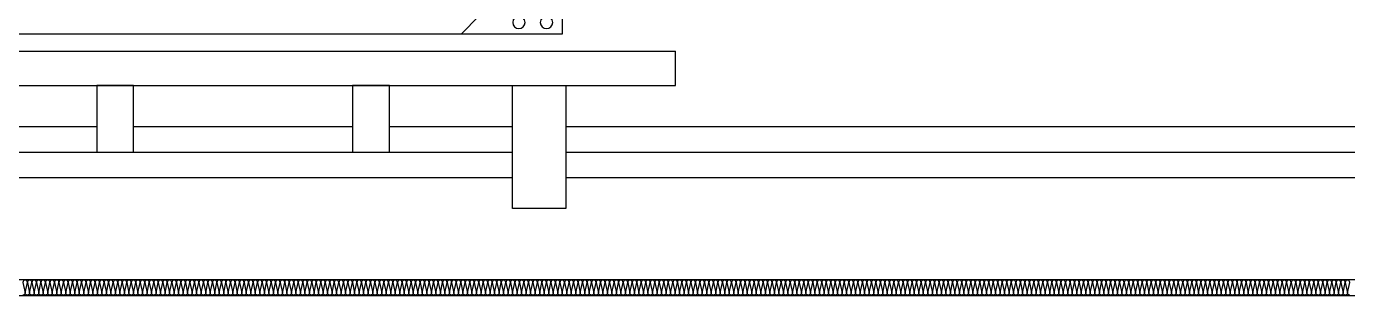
# Model space of a CAD drawing. Header units: millimetres. Extents: x 9 to 147, y 4 to 115.
# Drawn here: x 104.677 to 108.804, y 71.625 to 72.465 of the extents above; entities that cross this region are included whole.
import ezdxf

# ---------------------------------------------------------------- set-up
doc = ezdxf.new("R2010")
doc.units = ezdxf.units.MM
doc.header["$LTSCALE"] = 200
for name, color, linetype in [('XR-PLAN$0$ELE-4', 252, 'Continuous'), ('XR-PLAN$0$ELE-5', 252, 'Continuous'), ('XR-PLAN$0$ELE-7', 252, 'Continuous'), ('XR-PLAN$0$HAT', 252, 'Continuous'), ('XR-PLAN$0$HAT-INS', 252, 'Continuous')]:
    doc.layers.add(name, color=color, linetype=linetype)

# ---------------------------------------------------------------- blocks, each defined once
blk = doc.blocks.new('*U145')
at = {"layer": 'XR-PLAN$0$HAT-INS'}
for points in [[(14289.8, 0, -0.414214), (14274.8, 15), (14289.8, 85, 1), (14259.8, 85), (14274.8, 15, -0.414214), (14259.8, 0, 0.414214)], [(14319.8, 0, -0.414214), (14304.8, 15), (14319.8, 85, 1), (14289.8, 85), (14304.8, 15, -0.414214), (14289.8, 0, 0.414214)], [(14349.8, 0, -0.414214), (14334.8, 15), (14349.8, 85, 1), (14319.8, 85), (14334.8, 15, -0.414214), (14319.8, 0, 0.414214)], [(14379.8, 0, -0.414214), (14364.8, 15), (14379.8, 85, 1), (14349.8, 85), (14364.8, 15, -0.414214), (14349.8, 0, 0.414214)], [(14409.8, 0, -0.414214), (14394.8, 15), (14409.8, 85, 1), (14379.8, 85), (14394.8, 15, -0.414214), (14379.8, 0, 0.414214)], [(14439.8, 0, -0.414214), (14424.8, 15), (14439.8, 85, 1), (14409.8, 85), (14424.8, 15, -0.414214), (14409.8, 0, 0.414214)], [(14469.8, 0, -0.414214), (14454.8, 15), (14469.8, 85, 1), (14439.8, 85), (14454.8, 15, -0.414214), (14439.8, 0, 0.414214)], [(14499.8, 0, -0.414214), (14484.8, 15), (14499.8, 85, 1), (14469.8, 85), (14484.8, 15, -0.414214), (14469.8, 0, 0.414214)], [(14529.8, 0, -0.414214), (14514.8, 15), (14529.8, 85, 1), (14499.8, 85), (14514.8, 15, -0.414214), (14499.8, 0, 0.414214)], [(14559.8, 0, -0.414214), (14544.8, 15), (14559.8, 85, 1), (14529.8, 85), (14544.8, 15, -0.414214), (14529.8, 0, 0.414214)], [(14589.8, 0, -0.414214), (14574.8, 15), (14589.8, 85, 1), (14559.8, 85), (14574.8, 15, -0.414214), (14559.8, 0, 0.414214)], [(14619.8, 0, -0.414214), (14604.8, 15), (14619.8, 85, 1), (14589.8, 85), (14604.8, 15, -0.414214), (14589.8, 0, 0.414214)], [(14649.8, 0, -0.414214), (14634.8, 15), (14649.8, 85, 1), (14619.8, 85), (14634.8, 15, -0.414214), (14619.8, 0, 0.414214)], [(14679.8, 0, -0.414214), (14664.8, 15), (14679.8, 85, 1), (14649.8, 85), (14664.8, 15, -0.414214), (14649.8, 0, 0.414214)], [(14709.8, 0, -0.414214), (14694.8, 15), (14709.8, 85, 1), (14679.8, 85), (14694.8, 15, -0.414214), (14679.8, 0, 0.414214)], [(14739.8, 0, -0.414214), (14724.8, 15), (14739.8, 85, 1), (14709.8, 85), (14724.8, 15, -0.414214), (14709.8, 0, 0.414214)], [(14769.8, 0, -0.414214), (14754.8, 15), (14769.8, 85, 1), (14739.8, 85), (14754.8, 15, -0.414214), (14739.8, 0, 0.414214)], [(14799.8, 0, -0.414214), (14784.8, 15), (14799.8, 85, 1), (14769.8, 85), (14784.8, 15, -0.414214), (14769.8, 0, 0.414214)], [(14829.8, 0, -0.414214), (14814.8, 15), (14829.8, 85, 1), (14799.8, 85), (14814.8, 15, -0.414214), (14799.8, 0, 0.414214)], [(14859.8, 0, -0.414214), (14844.8, 15), (14859.8, 85, 1), (14829.8, 85), (14844.8, 15, -0.414214), (14829.8, 0, 0.414214)], [(14889.8, 0, -0.414214), (14874.8, 15), (14889.8, 85, 1), (14859.8, 85), (14874.8, 15, -0.414214), (14859.8, 0, 0.414214)], [(14919.8, 0, -0.414214), (14904.8, 15), (14919.8, 85, 1), (14889.8, 85), (14904.8, 15, -0.414214), (14889.8, 0, 0.414214)], [(14949.8, 0, -0.414214), (14934.8, 15), (14949.8, 85, 1), (14919.8, 85), (14934.8, 15, -0.414214), (14919.8, 0, 0.414214)], [(14979.8, 0, -0.414214), (14964.8, 15), (14979.8, 85, 1), (14949.8, 85), (14964.8, 15, -0.414214), (14949.8, 0, 0.414214)], [(15009.8, 0, -0.414214), (14994.8, 15), (15009.8, 85, 1), (14979.8, 85), (14994.8, 15, -0.414214), (14979.8, 0, 0.414214)], [(15039.8, 0, -0.414214), (15024.8, 15), (15039.8, 85, 1), (15009.8, 85), (15024.8, 15, -0.414214), (15009.8, 0, 0.414214)], [(15069.8, 0, -0.414214), (15054.8, 15), (15069.8, 85, 1), (15039.8, 85), (15054.8, 15, -0.414214), (15039.8, 0, 0.414214)], [(15099.8, 0, -0.414214), (15084.8, 15), (15099.8, 85, 1), (15069.8, 85), (15084.8, 15, -0.414214), (15069.8, 0, 0.414214)], [(15129.8, 0, -0.414214), (15114.8, 15), (15129.8, 85, 1), (15099.8, 85), (15114.8, 15, -0.414214), (15099.8, 0, 0.414214)], [(15159.8, 0, -0.414214), (15144.8, 15), (15159.8, 85, 1), (15129.8, 85), (15144.8, 15, -0.414214), (15129.8, 0, 0.414214)], [(15189.8, 0, -0.414214), (15174.8, 15), (15189.8, 85, 1), (15159.8, 85), (15174.8, 15, -0.414214), (15159.8, 0, 0.414214)], [(15219.8, 0, -0.414214), (15204.8, 15), (15219.8, 85, 1), (15189.8, 85), (15204.8, 15, -0.414214), (15189.8, 0, 0.414214)], [(15249.8, 0, -0.414214), (15234.8, 15), (15249.8, 85, 1), (15219.8, 85), (15234.8, 15, -0.414214), (15219.8, 0, 0.414214)], [(15279.8, 0, -0.414214), (15264.8, 15), (15279.8, 85, 1), (15249.8, 85), (15264.8, 15, -0.414214), (15249.8, 0, 0.414214)], [(15309.8, 0, -0.414214), (15294.8, 15), (15309.8, 85, 1), (15279.8, 85), (15294.8, 15, -0.414214), (15279.8, 0, 0.414214)], [(15339.8, 0, -0.414214), (15324.8, 15), (15339.8, 85, 1), (15309.8, 85), (15324.8, 15, -0.414214), (15309.8, 0, 0.414214)], [(15369.8, 0, -0.414214), (15354.8, 15), (15369.8, 85, 1), (15339.8, 85), (15354.8, 15, -0.414214), (15339.8, 0, 0.414214)], [(15399.8, 0, -0.414214), (15384.8, 15), (15399.8, 85, 1), (15369.8, 85), (15384.8, 15, -0.414214), (15369.8, 0, 0.414214)], [(15429.8, 0, -0.414214), (15414.8, 15), (15429.8, 85, 1), (15399.8, 85), (15414.8, 15, -0.414214), (15399.8, 0, 0.414214)], [(15459.8, 0, -0.414214), (15444.8, 15), (15459.8, 85, 1), (15429.8, 85), (15444.8, 15, -0.414214), (15429.8, 0, 0.414214)], [(15489.8, 0, -0.414214), (15474.8, 15), (15489.8, 85, 1), (15459.8, 85), (15474.8, 15, -0.414214), (15459.8, 0, 0.414214)], [(15519.8, 0, -0.414214), (15504.8, 15), (15519.8, 85, 1), (15489.8, 85), (15504.8, 15, -0.414214), (15489.8, 0, 0.414214)], [(15549.8, 0, -0.414214), (15534.8, 15), (15549.8, 85, 1), (15519.8, 85), (15534.8, 15, -0.414214), (15519.8, 0, 0.414214)], [(15579.8, 0, -0.414214), (15564.8, 15), (15579.8, 85, 1), (15549.8, 85), (15564.8, 15, -0.414214), (15549.8, 0, 0.414214)], [(15609.8, 0, -0.414214), (15594.8, 15), (15609.8, 85, 1), (15579.8, 85), (15594.8, 15, -0.414214), (15579.8, 0, 0.414214)], [(15639.8, 0, -0.414214), (15624.8, 15), (15639.8, 85, 1), (15609.8, 85), (15624.8, 15, -0.414214), (15609.8, 0, 0.414214)], [(15669.8, 0, -0.414214), (15654.8, 15), (15669.8, 85, 1), (15639.8, 85), (15654.8, 15, -0.414214), (15639.8, 0, 0.414214)], [(15699.8, 0, -0.414214), (15684.8, 15), (15699.8, 85, 1), (15669.8, 85), (15684.8, 15, -0.414214), (15669.8, 0, 0.414214)], [(15729.8, 0, -0.414214), (15714.8, 15), (15729.8, 85, 1), (15699.8, 85), (15714.8, 15, -0.414214), (15699.8, 0, 0.414214)], [(15759.8, 0, -0.414214), (15744.8, 15), (15759.8, 85, 1), (15729.8, 85), (15744.8, 15, -0.414214), (15729.8, 0, 0.414214)], [(15789.8, 0, -0.414214), (15774.8, 15), (15789.8, 85, 1), (15759.8, 85), (15774.8, 15, -0.414214), (15759.8, 0, 0.414214)], [(15819.8, 0, -0.414214), (15804.8, 15), (15819.8, 85, 1), (15789.8, 85), (15804.8, 15, -0.414214), (15789.8, 0, 0.414214)], [(15849.8, 0, -0.414214), (15834.8, 15), (15849.8, 85, 1), (15819.8, 85), (15834.8, 15, -0.414214), (15819.8, 0, 0.414214)], [(15879.8, 0, -0.414214), (15864.8, 15), (15879.8, 85, 1), (15849.8, 85), (15864.8, 15, -0.414214), (15849.8, 0, 0.414214)], [(15909.8, 0, -0.414214), (15894.8, 15), (15909.8, 85, 1), (15879.8, 85), (15894.8, 15, -0.414214), (15879.8, 0, 0.414214)], [(15939.8, 0, -0.414214), (15924.8, 15), (15939.8, 85, 1), (15909.8, 85), (15924.8, 15, -0.414214), (15909.8, 0, 0.414214)], [(15969.8, 0, -0.414214), (15954.8, 15), (15969.8, 85, 1), (15939.8, 85), (15954.8, 15, -0.414214), (15939.8, 0, 0.414214)], [(15999.8, 0, -0.414214), (15984.8, 15), (15999.8, 85, 1), (15969.8, 85), (15984.8, 15, -0.414214), (15969.8, 0, 0.414214)], [(16029.8, 0, -0.414214), (16014.8, 15), (16029.8, 85, 1), (15999.8, 85), (16014.8, 15, -0.414214), (15999.8, 0, 0.414214)], [(16059.8, 0, -0.414214), (16044.8, 15), (16059.8, 85, 1), (16029.8, 85), (16044.8, 15, -0.414214), (16029.8, 0, 0.414214)], [(16089.8, 0, -0.414214), (16074.8, 15), (16089.8, 85, 1), (16059.8, 85), (16074.8, 15, -0.414214), (16059.8, 0, 0.414214)], [(16119.8, 0, -0.414214), (16104.8, 15), (16119.8, 85, 1), (16089.8, 85), (16104.8, 15, -0.414214), (16089.8, 0, 0.414214)], [(16149.8, 0, -0.414214), (16134.8, 15), (16149.8, 85, 1), (16119.8, 85), (16134.8, 15, -0.414214), (16119.8, 0, 0.414214)], [(16179.8, 0, -0.414214), (16164.8, 15), (16179.8, 85, 1), (16149.8, 85), (16164.8, 15, -0.414214), (16149.8, 0, 0.414214)], [(16209.8, 0, -0.414214), (16194.8, 15), (16209.8, 85, 1), (16179.8, 85), (16194.8, 15, -0.414214), (16179.8, 0, 0.414214)], [(16239.8, 0, -0.414214), (16224.8, 15), (16239.8, 85, 1), (16209.8, 85), (16224.8, 15, -0.414214), (16209.8, 0, 0.414214)], [(16269.8, 0, -0.414214), (16254.8, 15), (16269.8, 85, 1), (16239.8, 85), (16254.8, 15, -0.414214), (16239.8, 0, 0.414214)], [(16299.8, 0, -0.414214), (16284.8, 15), (16299.8, 85, 1), (16269.8, 85), (16284.8, 15, -0.414214), (16269.8, 0, 0.414214)], [(16329.8, 0, -0.414214), (16314.8, 15), (16329.8, 85, 1), (16299.8, 85), (16314.8, 15, -0.414214), (16299.8, 0, 0.414214)], [(16359.8, 0, -0.414214), (16344.8, 15), (16359.8, 85, 1), (16329.8, 85), (16344.8, 15, -0.414214), (16329.8, 0, 0.414214)], [(16389.8, 0, -0.414214), (16374.8, 15), (16389.8, 85, 1), (16359.8, 85), (16374.8, 15, -0.414214), (16359.8, 0, 0.414214)], [(16419.8, 0, -0.414214), (16404.8, 15), (16419.8, 85, 1), (16389.8, 85), (16404.8, 15, -0.414214), (16389.8, 0, 0.414214)], [(16449.8, 0, -0.414214), (16434.8, 15), (16449.8, 85, 1), (16419.8, 85), (16434.8, 15, -0.414214), (16419.8, 0, 0.414214)], [(16479.8, 0, -0.414214), (16464.8, 15), (16479.8, 85, 1), (16449.8, 85), (16464.8, 15, -0.414214), (16449.8, 0, 0.414214)], [(16509.8, 0, -0.414214), (16494.8, 15), (16509.8, 85, 1), (16479.8, 85), (16494.8, 15, -0.414214), (16479.8, 0, 0.414214)], [(16539.8, 0, -0.414214), (16524.8, 15), (16539.8, 85, 1), (16509.8, 85), (16524.8, 15, -0.414214), (16509.8, 0, 0.414214)], [(16569.8, 0, -0.414214), (16554.8, 15), (16569.8, 85, 1), (16539.8, 85), (16554.8, 15, -0.414214), (16539.8, 0, 0.414214)], [(16599.8, 0, -0.414214), (16584.8, 15), (16599.8, 85, 1), (16569.8, 85), (16584.8, 15, -0.414214), (16569.8, 0, 0.414214)], [(16629.8, 0, -0.414214), (16614.8, 15), (16629.8, 85, 1), (16599.8, 85), (16614.8, 15, -0.414214), (16599.8, 0, 0.414214)], [(16659.8, 0, -0.414214), (16644.8, 15), (16659.8, 85, 1), (16629.8, 85), (16644.8, 15, -0.414214), (16629.8, 0, 0.414214)], [(16689.8, 0, -0.414214), (16674.8, 15), (16689.8, 85, 1), (16659.8, 85), (16674.8, 15, -0.414214), (16659.8, 0, 0.414214)], [(16719.8, 0, -0.414214), (16704.8, 15), (16719.8, 85, 1), (16689.8, 85), (16704.8, 15, -0.414214), (16689.8, 0, 0.414214)], [(16749.8, 0, -0.414214), (16734.8, 15), (16749.8, 85, 1), (16719.8, 85), (16734.8, 15, -0.414214), (16719.8, 0, 0.414214)], [(16779.8, 0, -0.414214), (16764.8, 15), (16779.8, 85, 1), (16749.8, 85), (16764.8, 15, -0.414214), (16749.8, 0, 0.414214)], [(16809.8, 0, -0.414214), (16794.8, 15), (16809.8, 85, 1), (16779.8, 85), (16794.8, 15, -0.414214), (16779.8, 0, 0.414214)], [(16839.8, 0, -0.414214), (16824.8, 15), (16839.8, 85, 1), (16809.8, 85), (16824.8, 15, -0.414214), (16809.8, 0, 0.414214)], [(16869.8, 0, -0.414214), (16854.8, 15), (16869.8, 85, 1), (16839.8, 85), (16854.8, 15, -0.414214), (16839.8, 0, 0.414214)], [(16899.8, 0, -0.414214), (16884.8, 15), (16899.8, 85, 1), (16869.8, 85), (16884.8, 15, -0.414214), (16869.8, 0, 0.414214)], [(16929.8, 0, -0.414214), (16914.8, 15), (16929.8, 85, 1), (16899.8, 85), (16914.8, 15, -0.414214), (16899.8, 0, 0.414214)], [(16959.8, 0, -0.414214), (16944.8, 15), (16959.8, 85, 1), (16929.8, 85), (16944.8, 15, -0.414214), (16929.8, 0, 0.414214)], [(16989.8, 0, -0.414214), (16974.8, 15), (16989.8, 85, 1), (16959.8, 85), (16974.8, 15, -0.414214), (16959.8, 0, 0.414214)], [(17019.8, 0, -0.414214), (17004.8, 15), (17019.8, 85, 1), (16989.8, 85), (17004.8, 15, -0.414214), (16989.8, 0, 0.414214)], [(17049.8, 0, -0.414214), (17034.8, 15), (17049.8, 85, 1), (17019.8, 85), (17034.8, 15, -0.414214), (17019.8, 0, 0.414214)], [(17079.8, 0, -0.414214), (17064.8, 15), (17079.8, 85, 1), (17049.8, 85), (17064.8, 15, -0.414214), (17049.8, 0, 0.414214)], [(17109.8, 0, -0.414214), (17094.8, 15), (17109.8, 85, 1), (17079.8, 85), (17094.8, 15, -0.414214), (17079.8, 0, 0.414214)], [(17139.8, 0, -0.414214), (17124.8, 15), (17139.8, 85, 1), (17109.8, 85), (17124.8, 15, -0.414214), (17109.8, 0, 0.414214)], [(17169.8, 0, -0.414214), (17154.8, 15), (17169.8, 85, 1), (17139.8, 85), (17154.8, 15, -0.414214), (17139.8, 0, 0.414214)], [(17199.8, 0, -0.414214), (17184.8, 15), (17199.8, 85, 1), (17169.8, 85), (17184.8, 15, -0.414214), (17169.8, 0, 0.414214)], [(17229.8, 0, -0.414214), (17214.8, 15), (17229.8, 85, 1), (17199.8, 85), (17214.8, 15, -0.414214), (17199.8, 0, 0.414214)], [(17259.8, 0, -0.414214), (17244.8, 15), (17259.8, 85, 1), (17229.8, 85), (17244.8, 15, -0.414214), (17229.8, 0, 0.414214)], [(17289.8, 0, -0.414214), (17274.8, 15), (17289.8, 85, 1), (17259.8, 85), (17274.8, 15, -0.414214), (17259.8, 0, 0.414214)], [(17319.8, 0, -0.414214), (17304.8, 15), (17319.8, 85, 1), (17289.8, 85), (17304.8, 15, -0.414214), (17289.8, 0, 0.414214)], [(17349.8, 0, -0.414214), (17334.8, 15), (17349.8, 85, 1), (17319.8, 85), (17334.8, 15, -0.414214), (17319.8, 0, 0.414214)], [(17379.8, 0, -0.414214), (17364.8, 15), (17379.8, 85, 1), (17349.8, 85), (17364.8, 15, -0.414214), (17349.8, 0, 0.414214)], [(17409.8, 0, -0.414214), (17394.8, 15), (17409.8, 85, 1), (17379.8, 85), (17394.8, 15, -0.414214), (17379.8, 0, 0.414214)], [(17439.8, 0, -0.414214), (17424.8, 15), (17439.8, 85, 1), (17409.8, 85), (17424.8, 15, -0.414214), (17409.8, 0, 0.414214)], [(17469.8, 0, -0.414214), (17454.8, 15), (17469.8, 85, 1), (17439.8, 85), (17454.8, 15, -0.414214), (17439.8, 0, 0.414214)], [(17499.8, 0, -0.414214), (17484.8, 15), (17499.8, 85, 1), (17469.8, 85), (17484.8, 15, -0.414214), (17469.8, 0, 0.414214)], [(17529.8, 0, -0.414214), (17514.8, 15), (17529.8, 85, 1), (17499.8, 85), (17514.8, 15, -0.414214), (17499.8, 0, 0.414214)], [(17559.8, 0, -0.414214), (17544.8, 15), (17559.8, 85, 1), (17529.8, 85), (17544.8, 15, -0.414214), (17529.8, 0, 0.414214)], [(17589.8, 0, -0.414214), (17574.8, 15), (17589.8, 85, 1), (17559.8, 85), (17574.8, 15, -0.414214), (17559.8, 0, 0.414214)], [(17619.8, 0, -0.414214), (17604.8, 15), (17619.8, 85, 1), (17589.8, 85), (17604.8, 15, -0.414214), (17589.8, 0, 0.414214)], [(17649.8, 0, -0.414214), (17634.8, 15), (17649.8, 85, 1), (17619.8, 85), (17634.8, 15, -0.414214), (17619.8, 0, 0.414214)], [(17679.8, 0, -0.414214), (17664.8, 15), (17679.8, 85, 1), (17649.8, 85), (17664.8, 15, -0.414214), (17649.8, 0, 0.414214)], [(17709.8, 0, -0.414214), (17694.8, 15), (17709.8, 85, 1), (17679.8, 85), (17694.8, 15, -0.414214), (17679.8, 0, 0.414214)], [(17739.8, 0, -0.414214), (17724.8, 15), (17739.8, 85, 1), (17709.8, 85), (17724.8, 15, -0.414214), (17709.8, 0, 0.414214)], [(17769.8, 0, -0.414214), (17754.8, 15), (17769.8, 85, 1), (17739.8, 85), (17754.8, 15, -0.414214), (17739.8, 0, 0.414214)], [(17799.8, 0, -0.414214), (17784.8, 15), (17799.8, 85, 1), (17769.8, 85), (17784.8, 15, -0.414214), (17769.8, 0, 0.414214)], [(17829.8, 0, -0.414214), (17814.8, 15), (17829.8, 85, 1), (17799.8, 85), (17814.8, 15, -0.414214), (17799.8, 0, 0.414214)], [(17859.8, 0, -0.414214), (17844.8, 15), (17859.8, 85, 1), (17829.8, 85), (17844.8, 15, -0.414214), (17829.8, 0, 0.414214)], [(17889.8, 0, -0.414214), (17874.8, 15), (17889.8, 85, 1), (17859.8, 85), (17874.8, 15, -0.414214), (17859.8, 0, 0.414214)], [(17919.8, 0, -0.414214), (17904.8, 15), (17919.8, 85, 1), (17889.8, 85), (17904.8, 15, -0.414214), (17889.8, 0, 0.414214)], [(17949.8, 0, -0.414214), (17934.8, 15), (17949.8, 85, 1), (17919.8, 85), (17934.8, 15, -0.414214), (17919.8, 0, 0.414214)], [(17979.8, 0, -0.414214), (17964.8, 15), (17979.8, 85, 1), (17949.8, 85), (17964.8, 15, -0.414214), (17949.8, 0, 0.414214)], [(18009.8, 0, -0.414214), (17994.8, 15), (18009.8, 85, 1), (17979.8, 85), (17994.8, 15, -0.414214), (17979.8, 0, 0.414214)], [(18039.8, 0, -0.414214), (18024.8, 15), (18039.8, 85, 1), (18009.8, 85), (18024.8, 15, -0.414214), (18009.8, 0, 0.414214)], [(18069.8, 0, -0.414214), (18054.8, 15), (18069.8, 85, 1), (18039.8, 85), (18054.8, 15, -0.414214), (18039.8, 0, 0.414214)], [(18099.8, 0, -0.414214), (18084.8, 15), (18099.8, 85, 1), (18069.8, 85), (18084.8, 15, -0.414214), (18069.8, 0, 0.414214)], [(18129.8, 0, -0.414214), (18114.8, 15), (18129.8, 85, 1), (18099.8, 85), (18114.8, 15, -0.414214), (18099.8, 0, 0.414214)], [(18159.8, 0, -0.414214), (18144.8, 15), (18159.8, 85, 1), (18129.8, 85), (18144.8, 15, -0.414214), (18129.8, 0, 0.414214)], [(18189.8, 0, -0.414214), (18174.8, 15), (18189.8, 85, 1), (18159.8, 85), (18174.8, 15, -0.414214), (18159.8, 0, 0.414214)], [(18219.8, 0, -0.414214), (18204.8, 15), (18219.8, 85, 1), (18189.8, 85), (18204.8, 15, -0.414214), (18189.8, 0, 0.414214)], [(18249.8, 0, -0.414214), (18234.8, 15), (18249.8, 85, 1), (18219.8, 85), (18234.8, 15, -0.414214), (18219.8, 0, 0.414214)], [(18279.8, 0, -0.414214), (18264.8, 15), (18279.8, 85, 1), (18249.8, 85), (18264.8, 15, -0.414214), (18249.8, 0, 0.414214)], [(18309.8, 0, -0.414214), (18294.8, 15), (18309.8, 85, 1), (18279.8, 85), (18294.8, 15, -0.414214), (18279.8, 0, 0.414214)], [(18339.8, 0, -0.414214), (18324.8, 15), (18339.8, 85, 1), (18309.8, 85), (18324.8, 15, -0.414214), (18309.8, 0, 0.414214)], [(18369.8, 0, -0.414214), (18354.8, 15), (18369.8, 85, 1), (18339.8, 85), (18354.8, 15, -0.414214), (18339.8, 0, 0.414214)], [(18399.8, 0, -0.414214), (18384.8, 15), (18399.8, 85, 1), (18369.8, 85), (18384.8, 15, -0.414214), (18369.8, 0, 0.414214)], [(18429.8, 0, -0.414214), (18414.8, 15), (18429.8, 85, 1), (18399.8, 85), (18414.8, 15, -0.414214), (18399.8, 0, 0.414214)], [(18459.8, 0, -0.414214), (18444.8, 15), (18459.8, 85, 1), (18429.8, 85), (18444.8, 15, -0.414214), (18429.8, 0, 0.414214)], [(18489.8, 0, -0.414214), (18474.8, 15), (18489.8, 85, 1), (18459.8, 85), (18474.8, 15, -0.414214), (18459.8, 0, 0.414214)], [(18519.8, 0, -0.414214), (18504.8, 15), (18519.8, 85, 1), (18489.8, 85), (18504.8, 15, -0.414214), (18489.8, 0, 0.414214)], [(18549.8, 0, -0.414214), (18534.8, 15), (18549.8, 85, 1), (18519.8, 85), (18534.8, 15, -0.414214), (18519.8, 0, 0.414214)], [(18579.8, 0, -0.414214), (18564.8, 15), (18579.8, 85, 1), (18549.8, 85), (18564.8, 15, -0.414214), (18549.8, 0, 0.414214)], [(18609.8, 0, -0.414214), (18594.8, 15), (18609.8, 85, 1), (18579.8, 85), (18594.8, 15, -0.414214), (18579.8, 0, 0.414214)], [(18639.8, 0, -0.414214), (18624.8, 15), (18639.8, 85, 1), (18609.8, 85), (18624.8, 15, -0.414214), (18609.8, 0, 0.414214)], [(18669.8, 0, -0.414214), (18654.8, 15), (18669.8, 85, 1), (18639.8, 85), (18654.8, 15, -0.414214), (18639.8, 0, 0.414214)], [(18699.8, 0, -0.414214), (18684.8, 15), (18699.8, 85, 1), (18669.8, 85), (18684.8, 15, -0.414214), (18669.8, 0, 0.414214)], [(18729.8, 0, -0.414214), (18714.8, 15), (18729.8, 85, 1), (18699.8, 85), (18714.8, 15, -0.414214), (18699.8, 0, 0.414214)], [(18759.8, 0, -0.414214), (18744.8, 15), (18759.8, 85, 1), (18729.8, 85), (18744.8, 15, -0.414214), (18729.8, 0, 0.414214)], [(18789.8, 0, -0.414214), (18774.8, 15), (18789.8, 85, 1), (18759.8, 85), (18774.8, 15, -0.414214), (18759.8, 0, 0.414214)], [(18819.8, 0, -0.414214), (18804.8, 15), (18819.8, 85, 1), (18789.8, 85), (18804.8, 15, -0.414214), (18789.8, 0, 0.414214)], [(18849.8, 0, -0.414214), (18834.8, 15), (18849.8, 85, 1), (18819.8, 85), (18834.8, 15, -0.414214), (18819.8, 0, 0.414214)], [(18879.8, 0, -0.414214), (18864.8, 15), (18879.8, 85, 1), (18849.8, 85), (18864.8, 15, -0.414214), (18849.8, 0, 0.414214)], [(18909.8, 0, -0.414214), (18894.8, 15), (18909.8, 85, 1), (18879.8, 85), (18894.8, 15, -0.414214), (18879.8, 0, 0.414214)], [(18939.8, 0, -0.414214), (18924.8, 15), (18939.8, 85, 1), (18909.8, 85), (18924.8, 15, -0.414214), (18909.8, 0, 0.414214)], [(18969.8, 0, -0.414214), (18954.8, 15), (18969.8, 85, 1), (18939.8, 85), (18954.8, 15, -0.414214), (18939.8, 0, 0.414214)], [(18999.8, 0, -0.414214), (18984.8, 15), (18999.8, 85, 1), (18969.8, 85), (18984.8, 15, -0.414214), (18969.8, 0, 0.414214)], [(19029.8, 0, -0.414214), (19014.8, 15), (19029.8, 85, 1), (18999.8, 85), (19014.8, 15, -0.414214), (18999.8, 0, 0.414214)], [(19059.8, 0, -0.414214), (19044.8, 15), (19059.8, 85, 1), (19029.8, 85), (19044.8, 15, -0.414214), (19029.8, 0, 0.414214)], [(19089.8, 0, -0.414214), (19074.8, 15), (19089.8, 85, 1), (19059.8, 85), (19074.8, 15, -0.414214), (19059.8, 0, 0.414214)], [(19119.8, 0, -0.414214), (19104.8, 15), (19119.8, 85, 1), (19089.8, 85), (19104.8, 15, -0.414214), (19089.8, 0, 0.414214)], [(19149.8, 0, -0.414214), (19134.8, 15), (19149.8, 85, 1), (19119.8, 85), (19134.8, 15, -0.414214), (19119.8, 0, 0.414214)], [(19179.8, 0, -0.414214), (19164.8, 15), (19179.8, 85, 1), (19149.8, 85), (19164.8, 15, -0.414214), (19149.8, 0, 0.414214)], [(19209.8, 0, -0.414214), (19194.8, 15), (19209.8, 85, 1), (19179.8, 85), (19194.8, 15, -0.414214), (19179.8, 0, 0.414214)], [(19239.8, 0, -0.414214), (19224.8, 15), (19239.8, 85, 1), (19209.8, 85), (19224.8, 15, -0.414214), (19209.8, 0, 0.414214)], [(19269.8, 0, -0.414214), (19254.8, 15), (19269.8, 85, 1), (19239.8, 85), (19254.8, 15, -0.414214), (19239.8, 0, 0.414214)], [(19299.8, 0, -0.414214), (19284.8, 15), (19299.8, 85, 1), (19269.8, 85), (19284.8, 15, -0.414214), (19269.8, 0, 0.414214)], [(19329.8, 0, -0.414214), (19314.8, 15), (19329.8, 85, 1), (19299.8, 85), (19314.8, 15, -0.414214), (19299.8, 0, 0.414214)], [(19359.8, 0, -0.414214), (19344.8, 15), (19359.8, 85, 1), (19329.8, 85), (19344.8, 15, -0.414214), (19329.8, 0, 0.414214)], [(19389.8, 0, -0.414214), (19374.8, 15), (19389.8, 85, 1), (19359.8, 85), (19374.8, 15, -0.414214), (19359.8, 0, 0.414214)], [(19419.8, 0, -0.414214), (19404.8, 15), (19419.8, 85, 1), (19389.8, 85), (19404.8, 15, -0.414214), (19389.8, 0, 0.414214)], [(19449.8, 0, -0.414214), (19434.8, 15), (19449.8, 85, 1), (19419.8, 85), (19434.8, 15, -0.414214), (19419.8, 0, 0.414214)], [(19479.8, 0, -0.414214), (19464.8, 15), (19479.8, 85, 1), (19449.8, 85), (19464.8, 15, -0.414214), (19449.8, 0, 0.414214)], [(19509.8, 0, -0.414214), (19494.8, 15), (19509.8, 85, 1), (19479.8, 85), (19494.8, 15, -0.414214), (19479.8, 0, 0.414214)], [(19539.8, 0, -0.414214), (19524.8, 15), (19539.8, 85, 1), (19509.8, 85), (19524.8, 15, -0.414214), (19509.8, 0, 0.414214)], [(19569.8, 0, -0.414214), (19554.8, 15), (19569.8, 85, 1), (19539.8, 85), (19554.8, 15, -0.414214), (19539.8, 0, 0.414214)], [(19599.8, 0, -0.414214), (19584.8, 15), (19599.8, 85, 1), (19569.8, 85), (19584.8, 15, -0.414214), (19569.8, 0, 0.414214)], [(19629.8, 0, -0.414214), (19614.8, 15), (19629.8, 85, 1), (19599.8, 85), (19614.8, 15, -0.414214), (19599.8, 0, 0.414214)], [(19659.8, 0, -0.414214), (19644.8, 15), (19659.8, 85, 1), (19629.8, 85), (19644.8, 15, -0.414214), (19629.8, 0, 0.414214)], [(19689.8, 0, -0.414214), (19674.8, 15), (19689.8, 85, 1), (19659.8, 85), (19674.8, 15, -0.414214), (19659.8, 0, 0.414214)], [(19719.8, 0, -0.414214), (19704.8, 15), (19719.8, 85, 1), (19689.8, 85), (19704.8, 15, -0.414214), (19689.8, 0, 0.414214)], [(19749.8, 0, -0.414214), (19734.8, 15), (19749.8, 85, 1), (19719.8, 85), (19734.8, 15, -0.414214), (19719.8, 0, 0.414214)], [(19779.8, 0, -0.414214), (19764.8, 15), (19779.8, 85, 1), (19749.8, 85), (19764.8, 15, -0.414214), (19749.8, 0, 0.414214)], [(19809.8, 0, -0.414214), (19794.8, 15), (19809.8, 85, 1), (19779.8, 85), (19794.8, 15, -0.414214), (19779.8, 0, 0.414214)], [(19839.8, 0, -0.414214), (19824.8, 15), (19839.8, 85, 1), (19809.8, 85), (19824.8, 15, -0.414214), (19809.8, 0, 0.414214)], [(19869.8, 0, -0.414214), (19854.8, 15), (19869.8, 85, 1), (19839.8, 85), (19854.8, 15, -0.414214), (19839.8, 0, 0.414214)], [(19899.8, 0, -0.414214), (19884.8, 15), (19899.8, 85, 1), (19869.8, 85), (19884.8, 15, -0.414214), (19869.8, 0, 0.414214)], [(19929.8, 0, -0.414214), (19914.8, 15), (19929.8, 85, 1), (19899.8, 85), (19914.8, 15, -0.414214), (19899.8, 0, 0.414214)], [(19959.8, 0, -0.414214), (19944.8, 15), (19959.8, 85, 1), (19929.8, 85), (19944.8, 15, -0.414214), (19929.8, 0, 0.414214)], [(19989.8, 0, -0.414214), (19974.8, 15), (19989.8, 85, 1), (19959.8, 85), (19974.8, 15, -0.414214), (19959.8, 0, 0.414214)], [(20019.8, 0, -0.414214), (20004.8, 15), (20019.8, 85, 1), (19989.8, 85), (20004.8, 15, -0.414214), (19989.8, 0, 0.414214)], [(20049.8, 0, -0.414214), (20034.8, 15), (20049.8, 85, 1), (20019.8, 85), (20034.8, 15, -0.414214), (20019.8, 0, 0.414214)], [(20079.8, 0, -0.414214), (20064.8, 15), (20079.8, 85, 1), (20049.8, 85), (20064.8, 15, -0.414214), (20049.8, 0, 0.414214)], [(20109.8, 0, -0.414214), (20094.8, 15), (20109.8, 85, 1), (20079.8, 85), (20094.8, 15, -0.414214), (20079.8, 0, 0.414214)], [(20139.8, 0, -0.414214), (20124.8, 15), (20139.8, 85, 1), (20109.8, 85), (20124.8, 15, -0.414214), (20109.8, 0, 0.414214)], [(20169.8, 0, -0.414214), (20154.8, 15), (20169.8, 85, 1), (20139.8, 85), (20154.8, 15, -0.414214), (20139.8, 0, 0.414214)], [(20199.8, 0, -0.414214), (20184.8, 15), (20199.8, 85, 1), (20169.8, 85), (20184.8, 15, -0.414214), (20169.8, 0, 0.414214)], [(20229.8, 0, -0.414214), (20214.8, 15), (20229.8, 85, 1), (20199.8, 85), (20214.8, 15, -0.414214), (20199.8, 0, 0.414214)], [(20259.8, 0, -0.414214), (20244.8, 15), (20259.8, 85, 1), (20229.8, 85), (20244.8, 15, -0.414214), (20229.8, 0, 0.414214)], [(20289.8, 0, -0.414214), (20274.8, 15), (20289.8, 85, 1), (20259.8, 85), (20274.8, 15, -0.414214), (20259.8, 0, 0.414214)], [(20319.8, 0, -0.414214), (20304.8, 15), (20319.8, 85, 1), (20289.8, 85), (20304.8, 15, -0.414214), (20289.8, 0, 0.414214)], [(20349.8, 0, -0.414214), (20334.8, 15), (20349.8, 85, 1), (20319.8, 85), (20334.8, 15, -0.414214), (20319.8, 0, 0.414214)], [(20379.8, 0, -0.414214), (20364.8, 15), (20379.8, 85, 1), (20349.8, 85), (20364.8, 15, -0.414214), (20349.8, 0, 0.414214)], [(20409.8, 0, -0.414214), (20394.8, 15), (20409.8, 85, 1), (20379.8, 85), (20394.8, 15, -0.414214), (20379.8, 0, 0.414214)], [(20439.8, 0, -0.414214), (20424.8, 15), (20439.8, 85, 1), (20409.8, 85), (20424.8, 15, -0.414214), (20409.8, 0, 0.414214)], [(20469.8, 0, -0.414214), (20454.8, 15), (20469.8, 85, 1), (20439.8, 85), (20454.8, 15, -0.414214), (20439.8, 0, 0.414214)], [(20499.8, 0, -0.414214), (20484.8, 15), (20499.8, 85, 1), (20469.8, 85), (20484.8, 15, -0.414214), (20469.8, 0, 0.414214)], [(20529.8, 0, -0.414214), (20514.8, 15), (20529.8, 85, 1), (20499.8, 85), (20514.8, 15, -0.414214), (20499.8, 0, 0.414214)], [(20559.8, 0, -0.414214), (20544.8, 15), (20559.8, 85, 1), (20529.8, 85), (20544.8, 15, -0.414214), (20529.8, 0, 0.414214)], [(20589.8, 0, -0.414214), (20574.8, 15), (20589.8, 85, 1), (20559.8, 85), (20574.8, 15, -0.414214), (20559.8, 0, 0.414214)], [(20619.8, 0, -0.414214), (20604.8, 15), (20619.8, 85, 1), (20589.8, 85), (20604.8, 15, -0.414214), (20589.8, 0, 0.414214)], [(20649.8, 0, -0.414214), (20634.8, 15), (20649.8, 85, 1), (20619.8, 85), (20634.8, 15, -0.414214), (20619.8, 0, 0.414214)], [(20679.8, 0, -0.414214), (20664.8, 15), (20679.8, 85, 1), (20649.8, 85), (20664.8, 15, -0.414214), (20649.8, 0, 0.414214)], [(20709.8, 0, -0.414214), (20694.8, 15), (20709.8, 85, 1), (20679.8, 85), (20694.8, 15, -0.414214), (20679.8, 0, 0.414214)], [(20739.8, 0, -0.414214), (20724.8, 15), (20739.8, 85, 1), (20709.8, 85), (20724.8, 15, -0.414214), (20709.8, 0, 0.414214)], [(20769.8, 0, -0.414214), (20754.8, 15), (20769.8, 85, 1), (20739.8, 85), (20754.8, 15, -0.414214), (20739.8, 0, 0.414214)], [(20799.8, 0, -0.414214), (20784.8, 15), (20799.8, 85, 1), (20769.8, 85), (20784.8, 15, -0.414214), (20769.8, 0, 0.414214)], [(20829.8, 0, -0.414214), (20814.8, 15), (20829.8, 85, 1), (20799.8, 85), (20814.8, 15, -0.414214), (20799.8, 0, 0.414214)], [(20859.8, 0, -0.414214), (20844.8, 15), (20859.8, 85, 1), (20829.8, 85), (20844.8, 15, -0.414214), (20829.8, 0, 0.414214)], [(20889.8, 0, -0.414214), (20874.8, 15), (20889.8, 85, 1), (20859.8, 85), (20874.8, 15, -0.414214), (20859.8, 0, 0.414214)], [(20919.8, 0, -0.414214), (20904.8, 15), (20919.8, 85, 1), (20889.8, 85), (20904.8, 15, -0.414214), (20889.8, 0, 0.414214)], [(20949.8, 0, -0.414214), (20934.8, 15), (20949.8, 85, 1), (20919.8, 85), (20934.8, 15, -0.414214), (20919.8, 0, 0.414214)], [(20979.8, 0, -0.414214), (20964.8, 15), (20979.8, 85, 1), (20949.8, 85), (20964.8, 15, -0.414214), (20949.8, 0, 0.414214)], [(21009.8, 0, -0.414214), (20994.8, 15), (21009.8, 85, 1), (20979.8, 85), (20994.8, 15, -0.414214), (20979.8, 0, 0.414214)], [(21039.8, 0, -0.414214), (21024.8, 15), (21039.8, 85, 1), (21009.8, 85), (21024.8, 15, -0.414214), (21009.8, 0, 0.414214)], [(21069.8, 0, -0.414214), (21054.8, 15), (21069.8, 85, 1), (21039.8, 85), (21054.8, 15, -0.414214), (21039.8, 0, 0.414214)], [(21099.8, 0, -0.414214), (21084.8, 15), (21099.8, 85, 1), (21069.8, 85), (21084.8, 15, -0.414214), (21069.8, 0, 0.414214)], [(21129.8, 0, -0.414214), (21114.8, 15), (21129.8, 85, 1), (21099.8, 85), (21114.8, 15, -0.414214), (21099.8, 0, 0.414214)], [(21159.8, 0, -0.414214), (21144.8, 15), (21159.8, 85, 1), (21129.8, 85), (21144.8, 15, -0.414214), (21129.8, 0, 0.414214)], [(21189.8, 0, -0.414214), (21174.8, 15), (21189.8, 85, 1), (21159.8, 85), (21174.8, 15, -0.414214), (21159.8, 0, 0.414214)], [(21219.8, 0, -0.414214), (21204.8, 15), (21219.8, 85, 1), (21189.8, 85), (21204.8, 15, -0.414214), (21189.8, 0, 0.414214)], [(21249.8, 0, -0.414214), (21234.8, 15), (21249.8, 85, 1), (21219.8, 85), (21234.8, 15, -0.414214), (21219.8, 0, 0.414214)], [(21279.8, 0, -0.414214), (21264.8, 15), (21279.8, 85, 1), (21249.8, 85), (21264.8, 15, -0.414214), (21249.8, 0, 0.414214)], [(21309.8, 0, -0.414214), (21294.8, 15), (21309.8, 85, 1), (21279.8, 85), (21294.8, 15, -0.414214), (21279.8, 0, 0.414214)], [(21339.8, 0, -0.414214), (21324.8, 15), (21339.8, 85, 1), (21309.8, 85), (21324.8, 15, -0.414214), (21309.8, 0, 0.414214)], [(21369.8, 0, -0.414214), (21354.8, 15), (21369.8, 85, 1), (21339.8, 85), (21354.8, 15, -0.414214), (21339.8, 0, 0.414214)], [(21399.8, 0, -0.414214), (21384.8, 15), (21399.8, 85, 1), (21369.8, 85), (21384.8, 15, -0.414214), (21369.8, 0, 0.414214)], [(21429.8, 0, -0.414214), (21414.8, 15), (21429.8, 85, 1), (21399.8, 85), (21414.8, 15, -0.414214), (21399.8, 0, 0.414214)], [(21459.8, 0, -0.414214), (21444.8, 15), (21459.8, 85, 1), (21429.8, 85), (21444.8, 15, -0.414214), (21429.8, 0, 0.414214)], [(21489.8, 0, -0.414214), (21474.8, 15), (21489.8, 85, 1), (21459.8, 85), (21474.8, 15, -0.414214), (21459.8, 0, 0.414214)], [(21519.8, 0, -0.414214), (21504.8, 15), (21519.8, 85, 1), (21489.8, 85), (21504.8, 15, -0.414214), (21489.8, 0, 0.414214)], [(21549.8, 0, -0.414214), (21534.8, 15), (21549.8, 85, 1), (21519.8, 85), (21534.8, 15, -0.414214), (21519.8, 0, 0.414214)], [(21579.8, 0, -0.414214), (21564.8, 15), (21579.8, 85, 1), (21549.8, 85), (21564.8, 15, -0.414214), (21549.8, 0, 0.414214)], [(21609.8, 0, -0.414214), (21594.8, 15), (21609.8, 85, 1), (21579.8, 85), (21594.8, 15, -0.414214), (21579.8, 0, 0.414214)], [(21639.8, 0, -0.414214), (21624.8, 15), (21639.8, 85, 1), (21609.8, 85), (21624.8, 15, -0.414214), (21609.8, 0, 0.414214)], [(21669.8, 0, -0.414214), (21654.8, 15), (21669.8, 85, 1), (21639.8, 85), (21654.8, 15, -0.414214), (21639.8, 0, 0.414214)], [(21699.8, 0, -0.414214), (21684.8, 15), (21699.8, 85, 1), (21669.8, 85), (21684.8, 15, -0.414214), (21669.8, 0, 0.414214)], [(21729.8, 0, -0.414214), (21714.8, 15), (21729.8, 85, 1), (21699.8, 85), (21714.8, 15, -0.414214), (21699.8, 0, 0.414214)], [(21759.8, 0, -0.414214), (21744.8, 15), (21759.8, 85, 1), (21729.8, 85), (21744.8, 15, -0.414214), (21729.8, 0, 0.414214)], [(21789.8, 0, -0.414214), (21774.8, 15), (21789.8, 85, 1), (21759.8, 85), (21774.8, 15, -0.414214), (21759.8, 0, 0.414214)], [(21819.8, 0, -0.414214), (21804.8, 15), (21819.8, 85, 1), (21789.8, 85), (21804.8, 15, -0.414214), (21789.8, 0, 0.414214)], [(21849.8, 0, -0.414214), (21834.8, 15), (21849.8, 85, 1), (21819.8, 85), (21834.8, 15, -0.414214), (21819.8, 0, 0.414214)], [(21879.8, 0, -0.414214), (21864.8, 15), (21879.8, 85, 1), (21849.8, 85), (21864.8, 15, -0.414214), (21849.8, 0, 0.414214)], [(21909.8, 0, -0.414214), (21894.8, 15), (21909.8, 85, 1), (21879.8, 85), (21894.8, 15, -0.414214), (21879.8, 0, 0.414214)], [(21939.8, 0, -0.414214), (21924.8, 15), (21939.8, 85, 1), (21909.8, 85), (21924.8, 15, -0.414214), (21909.8, 0, 0.414214)], [(21969.8, 0, -0.414214), (21954.8, 15), (21969.8, 85, 1), (21939.8, 85), (21954.8, 15, -0.414214), (21939.8, 0, 0.414214)], [(21999.8, 0, -0.414214), (21984.8, 15), (21999.8, 85, 1), (21969.8, 85), (21984.8, 15, -0.414214), (21969.8, 0, 0.414214)], [(22029.8, 0, -0.414214), (22014.8, 15), (22029.8, 85, 1), (21999.8, 85), (22014.8, 15, -0.414214), (21999.8, 0, 0.414214)], [(22059.8, 0, -0.414214), (22044.8, 15), (22059.8, 85, 1), (22029.8, 85), (22044.8, 15, -0.414214), (22029.8, 0, 0.414214)], [(22089.8, 0, -0.414214), (22074.8, 15), (22089.8, 85, 1), (22059.8, 85), (22074.8, 15, -0.414214), (22059.8, 0, 0.414214)], [(22119.8, 0, -0.414214), (22104.8, 15), (22119.8, 85, 1), (22089.8, 85), (22104.8, 15, -0.414214), (22089.8, 0, 0.414214)], [(22149.8, 0, -0.414214), (22134.8, 15), (22149.8, 85, 1), (22119.8, 85), (22134.8, 15, -0.414214), (22119.8, 0, 0.414214)], [(22179.8, 0, -0.414214), (22164.8, 15), (22179.8, 85, 1), (22149.8, 85), (22164.8, 15, -0.414214), (22149.8, 0, 0.414214)], [(22209.8, 0, -0.414214), (22194.8, 15), (22209.8, 85, 1), (22179.8, 85), (22194.8, 15, -0.414214), (22179.8, 0, 0.414214)], [(22239.8, 0, -0.414214), (22224.8, 15), (22239.8, 85, 1), (22209.8, 85), (22224.8, 15, -0.414214), (22209.8, 0, 0.414214)], [(22269.8, 0, -0.414214), (22254.8, 15), (22269.8, 85, 1), (22239.8, 85), (22254.8, 15, -0.414214), (22239.8, 0, 0.414214)], [(22299.8, 0, -0.414214), (22284.8, 15), (22299.8, 85, 1), (22269.8, 85), (22284.8, 15, -0.414214), (22269.8, 0, 0.414214)], [(22329.8, 0, -0.414214), (22314.8, 15), (22329.8, 85, 1), (22299.8, 85), (22314.8, 15, -0.414214), (22299.8, 0, 0.414214)], [(22359.8, 0, -0.414214), (22344.8, 15), (22359.8, 85, 1), (22329.8, 85), (22344.8, 15, -0.414214), (22329.8, 0, 0.414214)], [(22389.8, 0, -0.414214), (22374.8, 15), (22389.8, 85, 1), (22359.8, 85), (22374.8, 15, -0.414214), (22359.8, 0, 0.414214)], [(22419.8, 0, -0.414214), (22404.8, 15), (22419.8, 85, 1), (22389.8, 85), (22404.8, 15, -0.414214), (22389.8, 0, 0.414214)], [(22449.8, 0, -0.414214), (22434.8, 15), (22449.8, 85, 1), (22419.8, 85), (22434.8, 15, -0.414214), (22419.8, 0, 0.414214)], [(22479.8, 0, -0.414214), (22464.8, 15), (22479.8, 85, 1), (22449.8, 85), (22464.8, 15, -0.414214), (22449.8, 0, 0.414214)], [(22509.8, 0, -0.414214), (22494.8, 15), (22509.8, 85, 1), (22479.8, 85), (22494.8, 15, -0.414214), (22479.8, 0, 0.414214)], [(22539.8, 0, -0.414214), (22524.8, 15), (22539.8, 85, 1), (22509.8, 85), (22524.8, 15, -0.414214), (22509.8, 0, 0.414214)], [(22569.8, 0, -0.414214), (22554.8, 15), (22569.8, 85, 1), (22539.8, 85), (22554.8, 15, -0.414214), (22539.8, 0, 0.414214)], [(22599.8, 0, -0.414214), (22584.8, 15), (22599.8, 85, 1), (22569.8, 85), (22584.8, 15, -0.414214), (22569.8, 0, 0.414214)], [(22629.8, 0, -0.414214), (22614.8, 15), (22629.8, 85, 1), (22599.8, 85), (22614.8, 15, -0.414214), (22599.8, 0, 0.414214)], [(22659.8, 0, -0.414214), (22644.8, 15), (22659.8, 85, 1), (22629.8, 85), (22644.8, 15, -0.414214), (22629.8, 0, 0.414214)], [(22689.8, 0, -0.414214), (22674.8, 15), (22689.8, 85, 1), (22659.8, 85), (22674.8, 15, -0.414214), (22659.8, 0, 0.414214)], [(22719.8, 0, -0.414214), (22704.8, 15), (22719.8, 85, 1), (22689.8, 85), (22704.8, 15, -0.414214), (22689.8, 0, 0.414214)], [(22749.8, 0, -0.414214), (22734.8, 15), (22749.8, 85, 1), (22719.8, 85), (22734.8, 15, -0.414214), (22719.8, 0, 0.414214)], [(22779.8, 0, -0.414214), (22764.8, 15), (22779.8, 85, 1), (22749.8, 85), (22764.8, 15, -0.414214), (22749.8, 0, 0.414214)], [(22809.8, 0, -0.414214), (22794.8, 15), (22809.8, 85, 1), (22779.8, 85), (22794.8, 15, -0.414214), (22779.8, 0, 0.414214)], [(22839.8, 0, -0.414214), (22824.8, 15), (22839.8, 85, 1), (22809.8, 85), (22824.8, 15, -0.414214), (22809.8, 0, 0.414214)], [(22869.8, 0, -0.414214), (22854.8, 15), (22869.8, 85, 1), (22839.8, 85), (22854.8, 15, -0.414214), (22839.8, 0, 0.414214)], [(22899.8, 0, -0.414214), (22884.8, 15), (22899.8, 85, 1), (22869.8, 85), (22884.8, 15, -0.414214), (22869.8, 0, 0.414214)], [(22929.8, 0, -0.414214), (22914.8, 15), (22929.8, 85, 1), (22899.8, 85), (22914.8, 15, -0.414214), (22899.8, 0, 0.414214)], [(22959.8, 0, -0.414214), (22944.8, 15), (22959.8, 85, 1), (22929.8, 85), (22944.8, 15, -0.414214), (22929.8, 0, 0.414214)], [(22989.8, 0, -0.414214), (22974.8, 15), (22989.8, 85, 1), (22959.8, 85), (22974.8, 15, -0.414214), (22959.8, 0, 0.414214)], [(23019.8, 0, -0.414214), (23004.8, 15), (23019.8, 85, 1), (22989.8, 85), (23004.8, 15, -0.414214), (22989.8, 0, 0.414214)], [(23049.8, 0, -0.414214), (23034.8, 15), (23049.8, 85, 1), (23019.8, 85), (23034.8, 15, -0.414214), (23019.8, 0, 0.414214)], [(23079.8, 0, -0.414214), (23064.8, 15), (23079.8, 85, 1), (23049.8, 85), (23064.8, 15, -0.414214), (23049.8, 0, 0.414214)]]:
    blk.add_lwpolyline(points, format="xyb", dxfattribs=at)
blk = doc.blocks.new('XR-PLAN$0$emc chamber door')
at = {"layer": 'XR-PLAN$0$ELE-5'}
for p, q in [((5425.3, 619), (5425.3, 448.2)), ((5573.6, 619), (5739.8, 448.2)), ((5425.3, 448.2), (7962.1, 448.2)), ((5071.1, 288.5), (5071.1, 395.9))]:
    blk.add_line(p, q, dxfattribs=at)
for points in [[(8079.6, 1353.2), (8079.6, 610.5, -0.414214), (7864.9, 395.9), (5071.1, 395.9)], [(8186.9, 1353.2), (8186.9, 610.5, -0.414214), (7864.9, 288.5), (5071.1, 288.5)]]:
    blk.add_lwpolyline(points, format="xyb", dxfattribs=at)
for points in [[(5413.7, 288.5), (5413.7, -95.7), (5579.9, -95.7), (5579.9, 288.5)], [(5413.7, 161), (0, 161), (0, 0), (5413.7, 0)], [(5964.2, 161), (5579.9, 161)], [(6763.8, 161), (6079.4, 161)], [(7550.3, 161), (6879, 161)], [(5579.9, 0), (7807.5, 0)]]:
    blk.add_lwpolyline(points, dxfattribs=at)
for points in [[(5964.2, 288.5), (6079.4, 288.5), (6079.4, 80.5), (5964.2, 80.5)], [(6763.8, 288.5), (6879, 288.5), (6879, 80.5), (6763.8, 80.5)]]:
    blk.add_lwpolyline(points, close=True, dxfattribs=at)
for centre in [(5473.7, 485.5), (5560.1, 485.5)]:
    blk.add_circle(centre, 19.3, dxfattribs=at)
at = {"layer": 'XR-PLAN$0$ELE-7'}
for p, q in [((5413.7, 80.5), (0, 80.5)), ((7807.5, 80.5), (5579.9, 80.5))]:
    blk.add_line(p, q, dxfattribs=at)

msp = doc.modelspace()

# ---------------------------------------------------------------- linework, layer by layer
at = {"layer": 'XR-PLAN$0$ELE-4'}
for points in [[(91.2, 71.675), (112.785, 71.675)], [(91.2, 71.625), (112.785, 71.625)]]:
    msp.add_lwpolyline(points, dxfattribs=at)
at = {"layer": 'XR-PLAN$0$HAT'}
msp.add_lwpolyline([(91.2, 71.675), (112.2, 71.675), (112.2, 85.6), (76.2, 85.6), (76.2, 72.6)], dxfattribs=at)

# ---------------------------------------------------------------- block references
at = {"xscale": -0.001, "yscale": 0.001, "zscale": 0.001}
msp.add_blockref('XR-PLAN$0$emc chamber door', (111.775, 71.9922), dxfattribs=at)
at = {"layer": 'XR-PLAN$0$HAT-INS', "xscale": 0.00047, "yscale": 0.00047, "zscale": 0.00047}
msp.add_blockref('*U145', (97.9634, 71.6262), dxfattribs=at)

doc.saveas('drawing.dxf')
